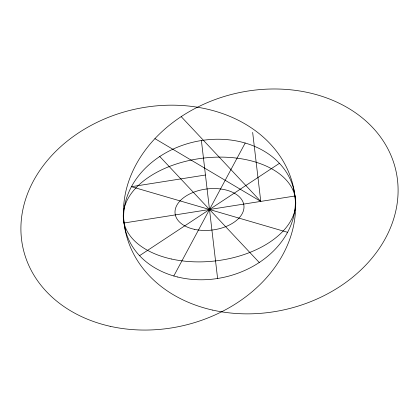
<?xml version="1.0" encoding="UTF-8"?>
<svg xmlns="http://www.w3.org/2000/svg" width="419" height="419" viewBox="0 0 419 419"><rect width="100%" height="100%" fill="white"/><g stroke="black" fill="none" stroke-linecap="round" stroke-linejoin="round"><path stroke-width="0.63" d="M173.796 275.985L245.204 143.015M139.558 255.674L279.442 163.326M205.446 175.011L131.451 186.696L287.549 232.304M124.055 222.992L294.945 196.008M154.93 138.631L260.765 201.403L252.662 132.425M181.186 116.618L260.765 201.403M159.759 156.507L259.241 262.493M201.398 140.522L217.602 278.478M194.227 229.298A34.651 20.709 -6.7 0 0 243.926 205.561A34.651 20.709 -6.7 0 0 190.346 193.641A34.651 20.709 -6.7 0 0 194.227 229.298M177.551 276.99A86.623 69.297 -13 0 0 294.463 192.74A86.623 69.297 -13 0 0 156.491 158.764A86.623 69.297 -13 0 0 177.551 276.99M171.324 258.994A86.623 51.767 -6.7 0 0 295.563 199.654A86.623 51.767 -6.7 0 0 161.619 169.852A86.623 51.767 -6.7 0 0 171.324 258.994M110.16 326.301A138.6 110.878 -13 0 0 293.667 188.189A138.6 110.878 -13 0 0 70.874 138.296A138.6 110.878 -13 0 0 110.16 326.301M212.695 310.107A138.6 110.878 -13 0 0 396.201 172A138.6 110.878 -13 0 0 173.403 122.107A138.6 110.878 -13 0 0 212.695 310.107"/></g></svg>
